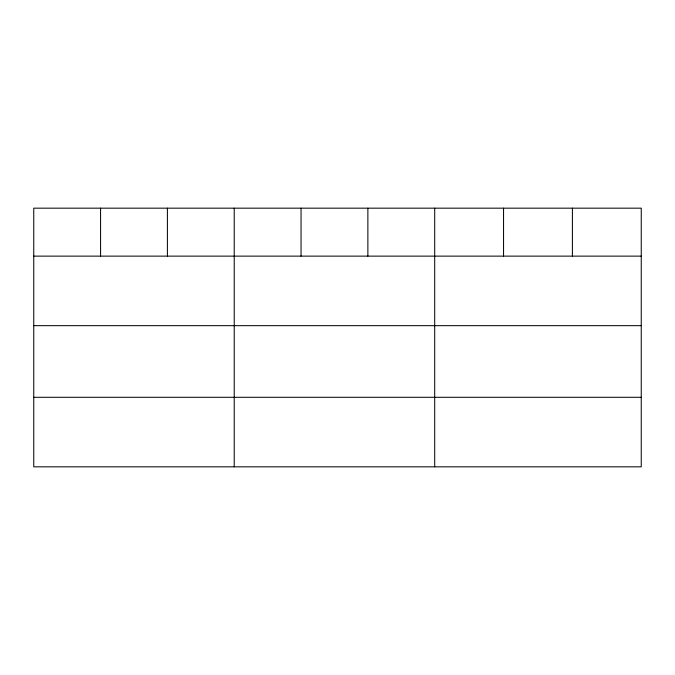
<?xml version="1.0" encoding="UTF-8"?>
<svg xmlns="http://www.w3.org/2000/svg" width="675" height="675" viewBox="0 0 675 675"><rect width="100%" height="100%" fill="white"/><g stroke="black" fill="none" stroke-linecap="round" stroke-linejoin="round"><path stroke-width="1.01" d="M641.25 325.662L641.25 208.17L33.75 208.17L33.75 466.83L641.25 466.83L641.25 325.662L33.75 325.662M33.75 256.129L641.25 256.129M33.75 397.297L641.25 397.297M572.4 208.17L572.4 256.129M503.55 208.17L503.55 256.129M434.7 208.17L434.7 466.83M367.875 208.17L367.875 256.129M301.05 208.17L301.05 256.129M234.225 208.17L234.225 466.83M167.4 208.17L167.4 256.129M100.575 208.17L100.575 256.129"/></g></svg>
